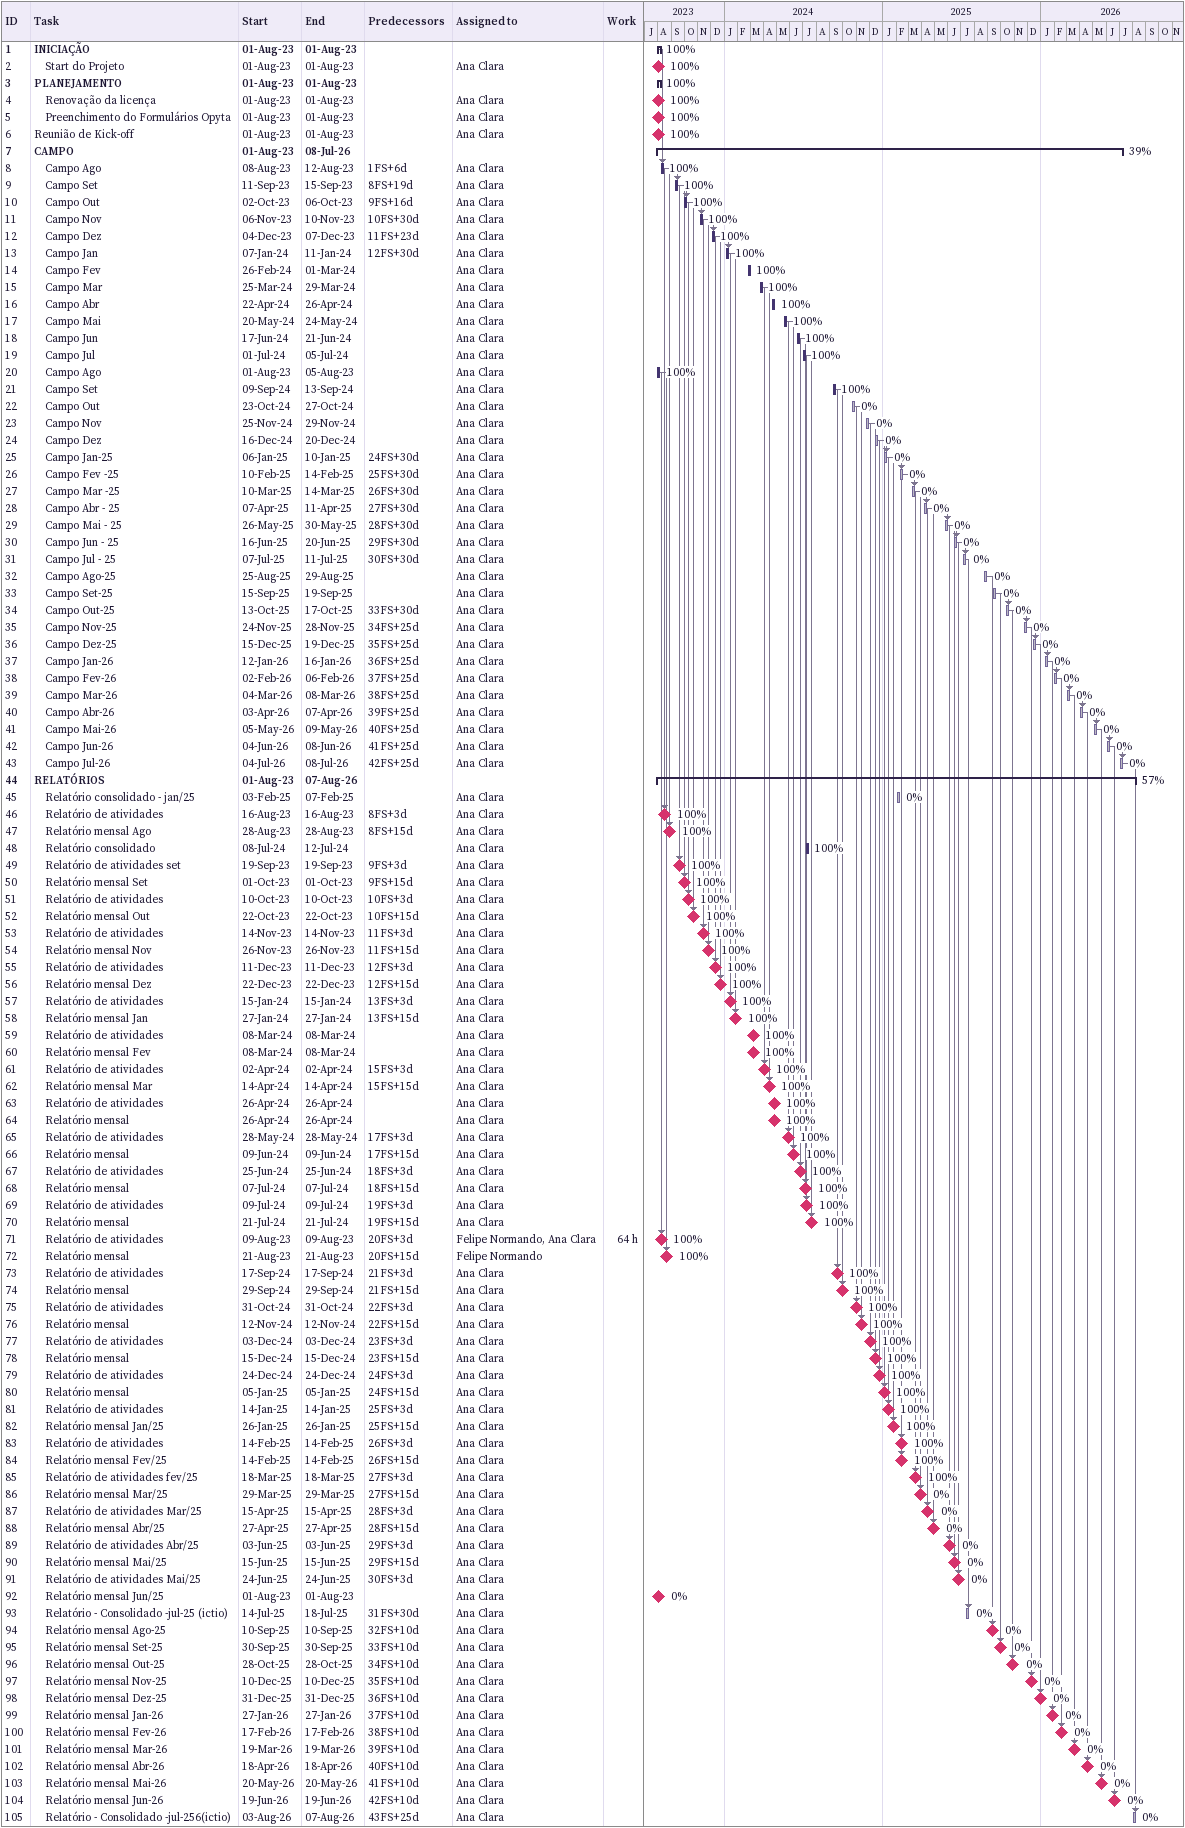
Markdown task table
| ID | Level | Task | Start | Finish | Predecessors | Resources | % complete | Work (h) |
|---|---|---|---|---|---|---|---|---|
| 1 | 1 | **INICIAÇÃO** | 2023-08-01 | 2023-08-01 |  |  | 100 |  |
| 2 | 2 | Start do Projeto (milestone) | 2023-08-01 | 2023-08-01 |  | Ana Clara | 100 |  |
| 3 | 1 | **PLANEJAMENTO** | 2023-08-01 | 2023-08-01 |  |  | 100 |  |
| 4 | 2 | Renovação da licença (milestone) | 2023-08-01 | 2023-08-01 |  | Ana Clara | 100 |  |
| 5 | 2 | Preenchimento do Formulários Opyta (milestone) | 2023-08-01 | 2023-08-01 |  | Ana Clara | 100 |  |
| 6 | 1 | Reunião de Kick-off (milestone) | 2023-08-01 | 2023-08-01 |  | Ana Clara | 100 |  |
| 7 | 1 | **CAMPO** | 2023-08-01 | 2026-07-08 |  |  | 39 |  |
| 8 | 2 | Campo Ago | 2023-08-08 | 2023-08-12 | 1FS+6d | Ana Clara | 100 |  |
| 9 | 2 | Campo Set | 2023-09-11 | 2023-09-15 | 8FS+19d | Ana Clara | 100 |  |
| 10 | 2 | Campo Out | 2023-10-02 | 2023-10-06 | 9FS+16d | Ana Clara | 100 |  |
| 11 | 2 | Campo Nov | 2023-11-06 | 2023-11-10 | 10FS+30d | Ana Clara | 100 |  |
| 12 | 2 | Campo Dez | 2023-12-04 | 2023-12-07 | 11FS+23d | Ana Clara | 100 |  |
| 13 | 2 | Campo Jan | 2024-01-07 | 2024-01-11 | 12FS+30d | Ana Clara | 100 |  |
| 14 | 2 | Campo Fev | 2024-02-26 | 2024-03-01 |  | Ana Clara | 100 |  |
| 15 | 2 | Campo Mar | 2024-03-25 | 2024-03-29 |  | Ana Clara | 100 |  |
| 16 | 2 | Campo Abr | 2024-04-22 | 2024-04-26 |  | Ana Clara | 100 |  |
| 17 | 2 | Campo Mai | 2024-05-20 | 2024-05-24 |  | Ana Clara | 100 |  |
| 18 | 2 | Campo Jun | 2024-06-17 | 2024-06-21 |  | Ana Clara | 100 |  |
| 19 | 2 | Campo Jul | 2024-07-01 | 2024-07-05 |  | Ana Clara | 100 |  |
| 20 | 2 | Campo Ago | 2023-08-01 | 2023-08-05 |  | Ana Clara | 100 |  |
| 21 | 2 | Campo Set | 2024-09-09 | 2024-09-13 |  | Ana Clara | 100 |  |
| 22 | 2 | Campo Out | 2024-10-23 | 2024-10-27 |  | Ana Clara | 0 |  |
| 23 | 2 | Campo Nov | 2024-11-25 | 2024-11-29 |  | Ana Clara | 0 |  |
| 24 | 2 | Campo Dez | 2024-12-16 | 2024-12-20 |  | Ana Clara | 0 |  |
| 25 | 2 | Campo Jan-25 | 2025-01-06 | 2025-01-10 | 24FS+30d | Ana Clara | 0 |  |
| 26 | 2 | Campo Fev -25 | 2025-02-10 | 2025-02-14 | 25FS+30d | Ana Clara | 0 |  |
| 27 | 2 | Campo Mar -25 | 2025-03-10 | 2025-03-14 | 26FS+30d | Ana Clara | 0 |  |
| 28 | 2 | Campo Abr - 25 | 2025-04-07 | 2025-04-11 | 27FS+30d | Ana Clara | 0 |  |
| 29 | 2 | Campo Mai - 25 | 2025-05-26 | 2025-05-30 | 28FS+30d | Ana Clara | 0 |  |
| 30 | 2 | Campo Jun - 25 | 2025-06-16 | 2025-06-20 | 29FS+30d | Ana Clara | 0 |  |
| 31 | 2 | Campo Jul - 25 | 2025-07-07 | 2025-07-11 | 30FS+30d | Ana Clara | 0 |  |
| 32 | 2 | Campo Ago-25 | 2025-08-25 | 2025-08-29 |  | Ana Clara | 0 |  |
| 33 | 2 | Campo Set-25 | 2025-09-15 | 2025-09-19 |  | Ana Clara | 0 |  |
| 34 | 2 | Campo Out-25 | 2025-10-13 | 2025-10-17 | 33FS+30d | Ana Clara | 0 |  |
| 35 | 2 | Campo Nov-25 | 2025-11-24 | 2025-11-28 | 34FS+25d | Ana Clara | 0 |  |
| 36 | 2 | Campo Dez-25 | 2025-12-15 | 2025-12-19 | 35FS+25d | Ana Clara | 0 |  |
| 37 | 2 | Campo Jan-26 | 2026-01-12 | 2026-01-16 | 36FS+25d | Ana Clara | 0 |  |
| 38 | 2 | Campo Fev-26 | 2026-02-02 | 2026-02-06 | 37FS+25d | Ana Clara | 0 |  |
| 39 | 2 | Campo Mar-26 | 2026-03-04 | 2026-03-08 | 38FS+25d | Ana Clara | 0 |  |
| 40 | 2 | Campo Abr-26 | 2026-04-03 | 2026-04-07 | 39FS+25d | Ana Clara | 0 |  |
| 41 | 2 | Campo Mai-26 | 2026-05-05 | 2026-05-09 | 40FS+25d | Ana Clara | 0 |  |
| 42 | 2 | Campo Jun-26 | 2026-06-04 | 2026-06-08 | 41FS+25d | Ana Clara | 0 |  |
| 43 | 2 | Campo Jul-26 | 2026-07-04 | 2026-07-08 | 42FS+25d | Ana Clara | 0 |  |
| 44 | 1 | **RELATÓRIOS** | 2023-08-01 | 2026-08-07 |  |  | 57 |  |
| 45 | 2 | Relatório consolidado - jan/25 | 2025-02-03 | 2025-02-07 |  | Ana Clara | 0 |  |
| 46 | 2 | Relatório de atividades (milestone) | 2023-08-16 | 2023-08-16 | 8FS+3d | Ana Clara | 100 |  |
| 47 | 2 | Relatório mensal Ago (milestone) | 2023-08-28 | 2023-08-28 | 8FS+15d | Ana Clara | 100 |  |
| 48 | 2 | Relatório consolidado | 2024-07-08 | 2024-07-12 |  | Ana Clara | 100 |  |
| 49 | 2 | Relatório de atividades set (milestone) | 2023-09-19 | 2023-09-19 | 9FS+3d | Ana Clara | 100 |  |
| 50 | 2 | Relatório mensal Set (milestone) | 2023-10-01 | 2023-10-01 | 9FS+15d | Ana Clara | 100 |  |
| 51 | 2 | Relatório de atividades (milestone) | 2023-10-10 | 2023-10-10 | 10FS+3d | Ana Clara | 100 |  |
| 52 | 2 | Relatório mensal Out (milestone) | 2023-10-22 | 2023-10-22 | 10FS+15d | Ana Clara | 100 |  |
| 53 | 2 | Relatório de atividades (milestone) | 2023-11-14 | 2023-11-14 | 11FS+3d | Ana Clara | 100 |  |
| 54 | 2 | Relatório mensal Nov (milestone) | 2023-11-26 | 2023-11-26 | 11FS+15d | Ana Clara | 100 |  |
| 55 | 2 | Relatório de atividades (milestone) | 2023-12-11 | 2023-12-11 | 12FS+3d | Ana Clara | 100 |  |
| 56 | 2 | Relatório mensal Dez (milestone) | 2023-12-22 | 2023-12-22 | 12FS+15d | Ana Clara | 100 |  |
| 57 | 2 | Relatório de atividades (milestone) | 2024-01-15 | 2024-01-15 | 13FS+3d | Ana Clara | 100 |  |
| 58 | 2 | Relatório mensal Jan (milestone) | 2024-01-27 | 2024-01-27 | 13FS+15d | Ana Clara | 100 |  |
| 59 | 2 | Relatório de atividades (milestone) | 2024-03-08 | 2024-03-08 |  | Ana Clara | 100 |  |
| 60 | 2 | Relatório mensal Fev (milestone) | 2024-03-08 | 2024-03-08 |  | Ana Clara | 100 |  |
| 61 | 2 | Relatório de atividades (milestone) | 2024-04-02 | 2024-04-02 | 15FS+3d | Ana Clara | 100 |  |
| 62 | 2 | Relatório mensal Mar (milestone) | 2024-04-14 | 2024-04-14 | 15FS+15d | Ana Clara | 100 |  |
| 63 | 2 | Relatório de atividades (milestone) | 2024-04-26 | 2024-04-26 |  | Ana Clara | 100 |  |
| 64 | 2 | Relatório mensal (milestone) | 2024-04-26 | 2024-04-26 |  | Ana Clara | 100 |  |
| 65 | 2 | Relatório de atividades (milestone) | 2024-05-28 | 2024-05-28 | 17FS+3d | Ana Clara | 100 |  |
| 66 | 2 | Relatório mensal (milestone) | 2024-06-09 | 2024-06-09 | 17FS+15d | Ana Clara | 100 |  |
| 67 | 2 | Relatório de atividades (milestone) | 2024-06-25 | 2024-06-25 | 18FS+3d | Ana Clara | 100 |  |
| 68 | 2 | Relatório mensal (milestone) | 2024-07-07 | 2024-07-07 | 18FS+15d | Ana Clara | 100 |  |
| 69 | 2 | Relatório de atividades (milestone) | 2024-07-09 | 2024-07-09 | 19FS+3d | Ana Clara | 100 |  |
| 70 | 2 | Relatório mensal (milestone) | 2024-07-21 | 2024-07-21 | 19FS+15d | Ana Clara | 100 |  |
| 71 | 2 | Relatório de atividades (milestone) | 2023-08-09 | 2023-08-09 | 20FS+3d | Felipe Normando, Ana Clara | 100 | 64 |
| 72 | 2 | Relatório mensal (milestone) | 2023-08-21 | 2023-08-21 | 20FS+15d | Felipe Normando | 100 |  |
| 73 | 2 | Relatório de atividades (milestone) | 2024-09-17 | 2024-09-17 | 21FS+3d | Ana Clara | 100 |  |
| 74 | 2 | Relatório mensal (milestone) | 2024-09-29 | 2024-09-29 | 21FS+15d | Ana Clara | 100 |  |
| 75 | 2 | Relatório de atividades (milestone) | 2024-10-31 | 2024-10-31 | 22FS+3d | Ana Clara | 100 |  |
| 76 | 2 | Relatório mensal (milestone) | 2024-11-12 | 2024-11-12 | 22FS+15d | Ana Clara | 100 |  |
| 77 | 2 | Relatório de atividades (milestone) | 2024-12-03 | 2024-12-03 | 23FS+3d | Ana Clara | 100 |  |
| 78 | 2 | Relatório mensal (milestone) | 2024-12-15 | 2024-12-15 | 23FS+15d | Ana Clara | 100 |  |
| 79 | 2 | Relatório de atividades (milestone) | 2024-12-24 | 2024-12-24 | 24FS+3d | Ana Clara | 100 |  |
| 80 | 2 | Relatório mensal (milestone) | 2025-01-05 | 2025-01-05 | 24FS+15d | Ana Clara | 100 |  |
| 81 | 2 | Relatório de atividades (milestone) | 2025-01-14 | 2025-01-14 | 25FS+3d | Ana Clara | 100 |  |
| 82 | 2 | Relatório mensal Jan/25 (milestone) | 2025-01-26 | 2025-01-26 | 25FS+15d | Ana Clara | 100 |  |
| 83 | 2 | Relatório de atividades (milestone) | 2025-02-14 | 2025-02-14 | 26FS+3d | Ana Clara | 100 |  |
| 84 | 2 | Relatório mensal Fev/25 (milestone) | 2025-02-14 | 2025-02-14 | 26FS+15d | Ana Clara | 100 |  |
| 85 | 2 | Relatório de atividades fev/25 (milestone) | 2025-03-18 | 2025-03-18 | 27FS+3d | Ana Clara | 100 |  |
| 86 | 2 | Relatório mensal Mar/25 (milestone) | 2025-03-29 | 2025-03-29 | 27FS+15d | Ana Clara | 0 |  |
| 87 | 2 | Relatório de atividades Mar/25 (milestone) | 2025-04-15 | 2025-04-15 | 28FS+3d | Ana Clara | 0 |  |
| 88 | 2 | Relatório mensal Abr/25 (milestone) | 2025-04-27 | 2025-04-27 | 28FS+15d | Ana Clara | 0 |  |
| 89 | 2 | Relatório de atividades Abr/25 (milestone) | 2025-06-03 | 2025-06-03 | 29FS+3d | Ana Clara | 0 |  |
| 90 | 2 | Relatório mensal Mai/25 (milestone) | 2025-06-15 | 2025-06-15 | 29FS+15d | Ana Clara | 0 |  |
| 91 | 2 | Relatório de atividades Mai/25 (milestone) | 2025-06-24 | 2025-06-24 | 30FS+3d | Ana Clara | 0 |  |
| 92 | 2 | Relatório mensal Jun/25 (milestone) | 2023-08-01 | 2023-08-01 |  | Ana Clara | 0 |  |
| 93 | 2 | Relatório - Consolidado -jul-25 (ictio) | 2025-07-14 | 2025-07-18 | 31FS+30d | Ana Clara | 0 |  |
| 94 | 2 | Relatório mensal Ago-25 (milestone) | 2025-09-10 | 2025-09-10 | 32FS+10d | Ana Clara | 0 |  |
| 95 | 2 | Relatório mensal Set-25 (milestone) | 2025-09-30 | 2025-09-30 | 33FS+10d | Ana Clara | 0 |  |
| 96 | 2 | Relatório mensal Out-25 (milestone) | 2025-10-28 | 2025-10-28 | 34FS+10d | Ana Clara | 0 |  |
| 97 | 2 | Relatório mensal Nov-25 (milestone) | 2025-12-10 | 2025-12-10 | 35FS+10d | Ana Clara | 0 |  |
| 98 | 2 | Relatório mensal Dez-25 (milestone) | 2025-12-31 | 2025-12-31 | 36FS+10d | Ana Clara | 0 |  |
| 99 | 2 | Relatório mensal Jan-26 (milestone) | 2026-01-27 | 2026-01-27 | 37FS+10d | Ana Clara | 0 |  |
| 100 | 2 | Relatório mensal Fev-26 (milestone) | 2026-02-17 | 2026-02-17 | 38FS+10d | Ana Clara | 0 |  |
| 101 | 2 | Relatório mensal Mar-26 (milestone) | 2026-03-19 | 2026-03-19 | 39FS+10d | Ana Clara | 0 |  |
| 102 | 2 | Relatório mensal Abr-26 (milestone) | 2026-04-18 | 2026-04-18 | 40FS+10d | Ana Clara | 0 |  |
| 103 | 2 | Relatório mensal Mai-26 (milestone) | 2026-05-20 | 2026-05-20 | 41FS+10d | Ana Clara | 0 |  |
| 104 | 2 | Relatório mensal Jun-26 (milestone) | 2026-06-19 | 2026-06-19 | 42FS+10d | Ana Clara | 0 |  |
| 105 | 2 | Relatório - Consolidado -jul-256(ictio) | 2026-08-03 | 2026-08-07 | 43FS+25d | Ana Clara | 0 |  |
